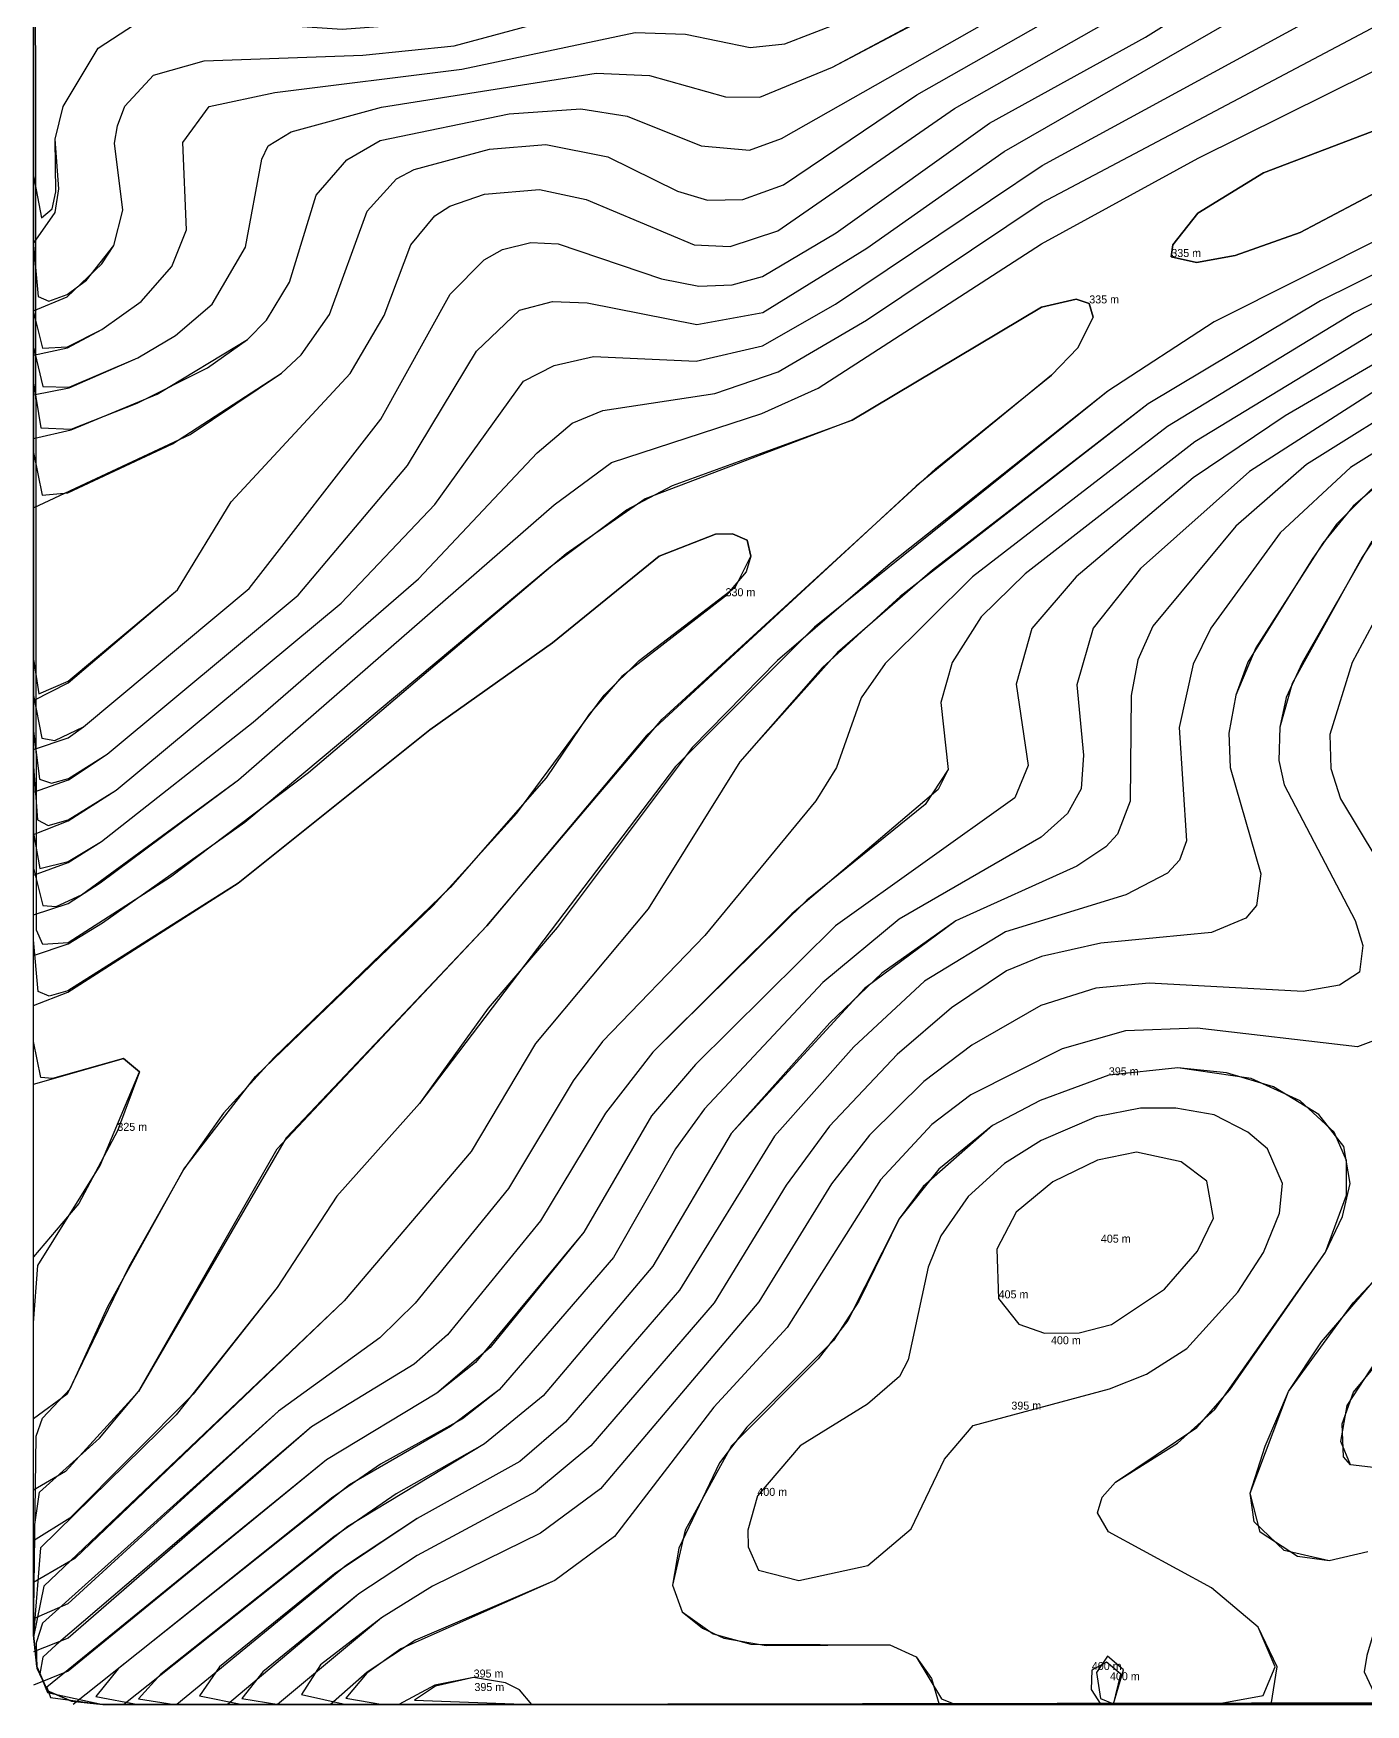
# Model space of a CAD drawing. Extents: x 104.513 to 104.5295, y 28.4567 to 28.4663.
# Drawn here: x 104.512982 to 104.516155, y 28.456712 to 28.460694 of the extents above; entities that cross this region are included whole.
import ezdxf

# ---------------------------------------------------------------- set-up
doc = ezdxf.new("R2010")
doc.units = 0
doc.header["$MEASUREMENT"] = 0
for name, color, linetype in [('Contour_Line_Intermediate', 7, 'Continuous'), ('Contour_Line_Major', 7, 'Continuous'), ('Contour_Line_Minor', 7, 'Continuous'), ('FeatureAttribs', 7, 'Continuous'), ('Iso-height_Area', 7, 'Continuous')]:
    doc.layers.add(name, color=color, linetype=linetype)

# ---------------------------------------------------------------- blocks, each defined once
blk = doc.blocks.new('FEATURE')

msp = doc.modelspace()

# ---------------------------------------------------------------- linework, layer by layer
at = {"layer": 'Contour_Line_Intermediate', "color": 36, "true_color": 0x804000}
for points in [[(104.5129824, 28.4597288, 375), (104.5130723, 28.4597498, 375), (104.5132774, 28.4598348, 375), (104.5134923, 28.4599652, 375), (104.5135371, 28.4600106, 375), (104.5135922, 28.4601019, 375), (104.5136556, 28.4603087, 375), (104.5137292, 28.4603929, 375), (104.5138083, 28.4604391, 375), (104.5141152, 28.4605027, 375), (104.5142865, 28.4605145, 375), (104.5143964, 28.4604969, 375), (104.514573, 28.4604262, 375), (104.5146877, 28.4604162, 375), (104.5147641, 28.4604439, 375), (104.5154648, 28.4608426, 375), (104.5157914, 28.4610816, 375), (104.5160395, 28.4612276, 375), (104.5161844, 28.4613375, 375)], [(104.5163277, 28.45979, 375), (104.5161194, 28.4596598, 375), (104.5159516, 28.4595039, 375), (104.5157864, 28.4592768, 375), (104.5157445, 28.4591916, 375), (104.5157116, 28.4590404, 375), (104.5157286, 28.4587705, 375), (104.5157117, 28.4587243, 375), (104.5156836, 28.4586933, 375), (104.5155845, 28.4586415, 375), (104.5152977, 28.4585536, 375), (104.5151045, 28.4584357, 375), (104.5149362, 28.4582794, 375), (104.5147473, 28.4580666, 375), (104.5145213, 28.4576996, 375), (104.5142493, 28.457385, 375), (104.514141, 28.4572918, 375), (104.5138962, 28.4571556, 375), (104.5137277, 28.4570443, 375), (104.5133242, 28.4567124, 375)], [(104.5129824, 28.4581904, 325), (104.5131968, 28.4582514, 325), (104.5132346, 28.4582202, 325), (104.5131823, 28.4580794, 325), (104.5130903, 28.457906, 325), (104.5129824, 28.4577788, 325)]]:
    msp.add_polyline3d(points, dxfattribs=at)
at = {"layer": 'Contour_Line_Major', "color": 36, "true_color": 0x804000}
for points in [[(104.5129824, 28.4587854, 350), (104.5130653, 28.4588178, 350), (104.5131794, 28.4588915, 350), (104.5137157, 28.4593365, 350), (104.5139386, 28.4595719, 350), (104.5141497, 28.4598659, 350), (104.5142224, 28.4599032, 350), (104.5143161, 28.4599241, 350), (104.5145608, 28.4599131, 350), (104.5147192, 28.4599495, 350), (104.5148926, 28.4600492, 350), (104.515385, 28.4603797, 350), (104.5162932, 28.4608745, 350)], [(104.5163285, 28.4601282, 350), (104.5161283, 28.4600284, 350), (104.5156839, 28.4597579, 350), (104.5152191, 28.4593995, 350), (104.5150107, 28.459193, 350), (104.5149537, 28.4591109, 350), (104.5148955, 28.4589453, 350), (104.5148456, 28.4588659, 350), (104.5145814, 28.4585452, 350), (104.514338, 28.4582924, 350), (104.5142676, 28.4581983, 350), (104.5141142, 28.457942, 350), (104.5138913, 28.4576687, 350), (104.5138073, 28.457586, 350), (104.5135657, 28.4574118, 350), (104.5130642, 28.4569527, 350), (104.5129824, 28.4569166, 350)], [(104.5159573, 28.457954, 400), (104.5159214, 28.4580362, 400), (104.5158749, 28.4580759, 400), (104.5157946, 28.4581179, 400), (104.5157034, 28.4581337, 400), (104.5156194, 28.4581331, 400), (104.5155137, 28.4581124, 400), (104.515383, 28.4580567, 400), (104.5152949, 28.4580014, 400), (104.5152089, 28.4579232, 400), (104.5151438, 28.457829, 400), (104.5151135, 28.4577544, 400), (104.5150656, 28.4575339, 400), (104.5150449, 28.4574937, 400), (104.5149693, 28.457428, 400), (104.5148084, 28.4573285, 400), (104.5147066, 28.4572096, 400), (104.514684, 28.4571282, 400), (104.514685, 28.457088, 400), (104.5147093, 28.4570324, 400), (104.5148055, 28.457008, 400), (104.5149696, 28.4570441, 400), (104.515073, 28.4571308, 400), (104.5151525, 28.4572971, 400), (104.5152205, 28.4573771, 400), (104.5155455, 28.4574647, 400), (104.5156333, 28.4574994, 400), (104.5157295, 28.4575611, 400), (104.5158509, 28.4576949, 400), (104.5159123, 28.4577898, 400), (104.5159505, 28.4578829, 400), (104.5159573, 28.457954, 400)], [(104.5155552, 28.4567124, 400), (104.5155725, 28.4567846, 400), (104.5155386, 28.4568134, 400), (104.5155033, 28.4567947, 400), (104.5155017, 28.4567483, 400), (104.5155245, 28.4567124, 400)]]:
    msp.add_polyline3d(points, dxfattribs=at)
at = {"layer": 'Contour_Line_Minor', "color": 36, "true_color": 0x804000}
for points in [[(104.5129824, 28.4588866, 355), (104.5130657, 28.4589158, 355), (104.5131582, 28.4589767, 355), (104.5136131, 28.4593554, 355), (104.5138731, 28.4596645, 355), (104.5140374, 28.459937, 355), (104.5141402, 28.4600351, 355), (104.5142188, 28.4600556, 355), (104.5143015, 28.4600519, 355), (104.5145624, 28.4600007, 355), (104.5147198, 28.4600296, 355), (104.5149673, 28.4601823, 355), (104.5152946, 28.460413, 355), (104.5162114, 28.460941, 355), (104.5164534, 28.461048, 355), (104.5169577, 28.461168, 355), (104.5174961, 28.461427, 355), (104.5177815, 28.4615852, 355), (104.518532, 28.4621082, 355), (104.5190234, 28.4624103, 355), (104.5197287, 28.4627532, 355), (104.5199463, 28.4628222, 355), (104.520178, 28.4628602, 355)], [(104.5129824, 28.4601934, 395), (104.5130341, 28.4602679, 395), (104.5130428, 28.4603237, 395), (104.5130339, 28.4604425, 395), (104.5130533, 28.46052, 395), (104.5131365, 28.4606587, 395), (104.5132228, 28.4607158, 395), (104.5133141, 28.4607311, 395), (104.5137181, 28.4607044, 395), (104.5139744, 28.4607234, 395), (104.5144661, 28.4608788, 395), (104.514553, 28.4608868, 395), (104.5147534, 28.4608776, 395), (104.5148903, 28.4609002, 395), (104.5150492, 28.4609595, 395), (104.5152207, 28.4610453, 395), (104.5153294, 28.4611168, 395), (104.5155735, 28.461358, 395), (104.5156777, 28.4614175, 395), (104.5158804, 28.4615013, 395), (104.5160087, 28.4615918, 395), (104.5161008, 28.4617273, 395), (104.5161951, 28.4620104, 395)], [(104.5129824, 28.4599274, 385), (104.5130635, 28.4599448, 385), (104.513145, 28.4599885, 385), (104.5132393, 28.4600553, 385), (104.5133118, 28.460139, 385), (104.5133466, 28.4602264, 385), (104.5133383, 28.4604345, 385), (104.513401, 28.4605199, 385), (104.5135577, 28.4605537, 385), (104.5140024, 28.4606091, 385), (104.5144157, 28.4606966, 385), (104.5145357, 28.4606928, 385), (104.5146897, 28.460661, 385), (104.5147724, 28.4606691, 385), (104.5149699, 28.4607455, 385), (104.5153442, 28.4609388, 385), (104.5154419, 28.4610067, 385), (104.5157071, 28.461232, 385), (104.515963, 28.4613623, 385), (104.5160776, 28.4614403, 385), (104.5161487, 28.4615185, 385), (104.5161971, 28.4615947, 385)], [(104.5129824, 28.4598334, 380), (104.5130678, 28.4598499, 380), (104.5132312, 28.4599209, 380), (104.5133211, 28.4599741, 380), (104.5134081, 28.4600488, 380), (104.5134878, 28.4601852, 380), (104.513526, 28.4603946, 380), (104.5135412, 28.4604261, 380), (104.513596, 28.4604597, 380), (104.5138114, 28.4605182, 380), (104.5143226, 28.4605996, 380), (104.5144494, 28.460594, 380), (104.5146311, 28.4605428, 380), (104.5147128, 28.4605425, 380), (104.5148859, 28.4606138, 380), (104.5154302, 28.4609053, 380), (104.5157661, 28.4611656, 380), (104.5160401, 28.4613173, 380), (104.5161296, 28.461387, 380), (104.5162297, 28.4615144, 380)], [(104.5129824, 28.4595636, 370), (104.5133557, 28.4597389, 370), (104.513573, 28.4598847, 370), (104.5136202, 28.4599285, 370), (104.5136874, 28.4600241, 370), (104.5137774, 28.4602709, 370), (104.5138474, 28.4603478, 370), (104.5138891, 28.4603703, 370), (104.5140684, 28.4604184, 370), (104.5142026, 28.4604297, 370), (104.5143506, 28.4604001, 370), (104.5145165, 28.4603185, 370), (104.5145876, 28.4602966, 370), (104.5146717, 28.4602987, 370), (104.5147692, 28.4603337, 370), (104.5150863, 28.4605477, 370), (104.5155473, 28.4608102, 370), (104.5161729, 28.4612291, 370)], [(104.5129824, 28.4591045, 365), (104.5130653, 28.4591471, 365), (104.5133257, 28.4593687, 365), (104.513453, 28.4595781, 365), (104.5137367, 28.4598838, 365), (104.5138176, 28.4600222, 365), (104.5138809, 28.4601905, 365), (104.5139383, 28.4602592, 365), (104.5139739, 28.4602826, 365), (104.5140568, 28.4603112, 365), (104.5141876, 28.4603227, 365), (104.5142987, 28.4602985, 365), (104.5145562, 28.4601903, 365), (104.5146417, 28.4601869, 365), (104.5147554, 28.4602241, 365), (104.5151761, 28.4605155, 365), (104.5156328, 28.4607752, 365), (104.516128, 28.4611003, 365), (104.5162966, 28.461221, 365)], [(104.5129824, 28.4589882, 360), (104.5130652, 28.4590158, 360), (104.5131014, 28.4590421, 360), (104.5134965, 28.4593717, 360), (104.5138098, 28.4597753, 360), (104.5139752, 28.460073, 360), (104.5140562, 28.4601544, 360), (104.5140993, 28.460179, 360), (104.5141669, 28.4601959, 360), (104.514232, 28.4601926, 360), (104.5144781, 28.4601096, 360), (104.5145672, 28.4600921, 360), (104.5146467, 28.4600953, 360), (104.5147189, 28.4601148, 360), (104.5148942, 28.4602188, 360), (104.5152597, 28.4604802, 360), (104.5156312, 28.4606855, 360), (104.5162936, 28.4611003, 360)], [(104.5129824, 28.4600335, 390), (104.5130627, 28.4600669, 390), (104.5131454, 28.4601454, 390), (104.5131735, 28.4601885, 390), (104.513195, 28.4602729, 390), (104.5131757, 28.4604326, 390), (104.5131828, 28.4604742, 390), (104.5132003, 28.4605208, 390), (104.5132682, 28.4605947, 390), (104.5133888, 28.4606289, 390), (104.5137673, 28.4606422, 390), (104.5139848, 28.4606644, 390), (104.5144657, 28.4607945, 390)], [(104.5129824, 28.4586883, 345), (104.5130651, 28.4587186, 345), (104.5131443, 28.458769, 345), (104.513506, 28.4590531, 345), (104.5138994, 28.4593944, 345), (104.5141818, 28.4596948, 345), (104.5142656, 28.4597657, 345), (104.5143389, 28.459796, 345), (104.5146057, 28.4598365, 345), (104.5147565, 28.4598882, 345), (104.5149665, 28.4600109, 345), (104.5153851, 28.4602912, 345), (104.5162935, 28.4607715, 345)], [(104.5129824, 28.4585944, 340), (104.5130649, 28.4586213, 340), (104.5131411, 28.4586704, 340), (104.5134708, 28.4589157, 340), (104.5142229, 28.459571, 340), (104.5143592, 28.4596722, 340), (104.5147171, 28.4597886, 340), (104.5148513, 28.4598493, 340), (104.5153836, 28.460193, 340), (104.5157564, 28.4603971, 340), (104.5163755, 28.460704, 340)], [(104.5168792, 28.4606857, 335), (104.5165914, 28.4605104, 335), (104.516294, 28.4603752, 335), (104.5159998, 28.4602195, 335), (104.5158443, 28.4601648, 335), (104.5157529, 28.4601486, 335), (104.5156926, 28.4601615, 335), (104.5156962, 28.4601908, 335), (104.5157558, 28.4602662, 335), (104.515912, 28.4603621, 335), (104.5167489, 28.4606803, 335), (104.5168155, 28.4606917, 335), (104.5168792, 28.4606857, 335)], [(104.5162091, 28.4602154, 340), (104.5157947, 28.4600074, 340), (104.5155415, 28.4598422, 340), (104.5150234, 28.4594312, 340), (104.5147546, 28.4591998, 340), (104.5145516, 28.458993, 340), (104.51423, 28.458564, 340), (104.5140653, 28.4583714, 340), (104.513902, 28.4581442, 340), (104.5137053, 28.4579241, 340), (104.5135631, 28.4577064, 340), (104.5133629, 28.4574516, 340), (104.5130692, 28.4571562, 340), (104.5129824, 28.4571027, 340)], [(104.5162948, 28.4601791, 345), (104.5160477, 28.4600574, 345), (104.5156373, 28.4598113, 345), (104.5151235, 28.4594157, 345), (104.5148979, 28.4592193, 345), (104.5146645, 28.4589588, 345), (104.5144467, 28.4586081, 345), (104.5141785, 28.4582874, 345), (104.514025, 28.4580303, 345), (104.5137228, 28.4576744, 345), (104.5130809, 28.4570603, 345), (104.5129824, 28.4570031, 345)], [(104.5129824, 28.4584968, 335), (104.5130653, 28.4585249, 335), (104.5131472, 28.4585752, 335), (104.513486, 28.4588152, 335), (104.5142129, 28.4594231, 335), (104.5143948, 28.4595587, 335), (104.5145046, 28.459617, 335), (104.5149326, 28.4597731, 335), (104.5153835, 28.4600418, 335), (104.5154657, 28.460061, 335), (104.5154972, 28.4600509, 335), (104.5155062, 28.4600181, 335), (104.5154703, 28.459945, 335), (104.5154076, 28.4598803, 335), (104.5150851, 28.4596158, 335), (104.5144427, 28.4590215, 335), (104.5140626, 28.4585682, 335), (104.5135843, 28.4580629, 335), (104.5132328, 28.4574583, 335), (104.5130591, 28.457268, 335), (104.5129824, 28.4572232, 335)], [(104.5162489, 28.4600249, 355), (104.5157485, 28.4597213, 355), (104.5153447, 28.4594067, 355), (104.5152397, 28.4593042, 355), (104.515171, 28.4591957, 355), (104.5151435, 28.4590998, 355), (104.5151613, 28.4589401, 355), (104.5151374, 28.4588928, 355), (104.5147885, 28.4585961, 355), (104.5144577, 28.4582665, 355), (104.5143451, 28.4581212, 355), (104.5141902, 28.4578648, 355), (104.5139688, 28.4575934, 355), (104.5138893, 28.4575232, 355), (104.5136449, 28.457374, 355), (104.5130647, 28.4568703, 355), (104.5129824, 28.4568381, 355)], [(104.5163762, 28.4600229, 360), (104.5159635, 28.4597831, 360), (104.5157449, 28.4596356, 360), (104.5154661, 28.4593995, 360), (104.5153604, 28.4592762, 360), (104.5153229, 28.459144, 360), (104.5153515, 28.45895, 360), (104.51532, 28.4588728, 360), (104.5148925, 28.4585675, 360), (104.514559, 28.4582372, 360), (104.5144547, 28.4581152, 360), (104.5142934, 28.457838, 360), (104.5140701, 28.4575631, 360), (104.513943, 28.4574545, 360), (104.5136806, 28.4572957, 360), (104.5130649, 28.4567918, 360), (104.5129824, 28.4567584, 360)], [(104.5162116, 28.4598639, 365), (104.5158792, 28.4596507, 365), (104.5156193, 28.4594189, 365), (104.5155068, 28.4592771, 365), (104.5154672, 28.4591424, 365), (104.5154833, 28.4589744, 365), (104.5154776, 28.4588939, 365), (104.5154457, 28.4588354, 365), (104.5153827, 28.4587789, 365), (104.5150443, 28.4585835, 365), (104.5148629, 28.4584329, 365), (104.5145808, 28.4581315, 365), (104.5145116, 28.4580366, 365), (104.514364, 28.457778, 365), (104.5140913, 28.457462, 365), (104.5139756, 28.4573747, 365), (104.5137352, 28.4572356, 365), (104.5130767, 28.4567124, 365)], [(104.5162917, 28.45984, 370), (104.5160144, 28.4596673, 370), (104.515846, 28.4595203, 370), (104.5156489, 28.4592817, 370), (104.5156132, 28.4592015, 370), (104.5155966, 28.4591166, 370), (104.5155945, 28.4588647, 370), (104.5155646, 28.4587859, 370), (104.5155367, 28.458756, 370), (104.5154674, 28.45871, 370), (104.5151791, 28.4585798, 370), (104.5150032, 28.4584551, 370), (104.5148795, 28.458337, 370), (104.5146441, 28.4580727, 370), (104.5144578, 28.4577566, 370), (104.5141965, 28.4574477, 370), (104.5140571, 28.4573333, 370), (104.513731, 28.4571367, 370), (104.5131975, 28.4567124, 370)], [(104.5162158, 28.4596447, 380), (104.516126, 28.4595677, 380), (104.5160533, 28.4594797, 380), (104.5158938, 28.4592299, 380), (104.5158461, 28.4591178, 380), (104.5158295, 28.4590271, 380), (104.5158327, 28.4589454, 380), (104.5159055, 28.4586915, 380), (104.5158955, 28.4586164, 380), (104.51587, 28.4585858, 380), (104.5157884, 28.4585522, 380), (104.5155248, 28.4585268, 380), (104.5153833, 28.4584945, 380), (104.5152998, 28.4584607, 380), (104.5151694, 28.4583721, 380), (104.5150393, 28.4582616, 380), (104.5148788, 28.4580906, 380), (104.5147754, 28.4579498, 380), (104.5146036, 28.4576694, 380), (104.5143099, 28.4573285, 380), (104.5141781, 28.4572194, 380), (104.5138961, 28.4570674, 380), (104.5137571, 28.4569761, 380), (104.5134448, 28.4567124, 380)], [(104.5129824, 28.4583777, 330), (104.5130644, 28.4584101, 330), (104.5134702, 28.4586697, 330), (104.5139263, 28.459035, 330), (104.5142187, 28.4592418, 330), (104.5144729, 28.4594485, 330), (104.5146068, 28.4595007, 330), (104.5146472, 28.4595015, 330), (104.5146825, 28.4594871, 330), (104.5146909, 28.4594487, 330), (104.5146796, 28.4594113, 330), (104.5146309, 28.4593532, 330), (104.5143838, 28.4591623, 330), (104.5143061, 28.4590722, 330), (104.5142034, 28.4589203, 330), (104.5139749, 28.4586592, 330), (104.5135548, 28.4582537, 330), (104.5134348, 28.4581216, 330), (104.5133404, 28.4579877, 330), (104.5132098, 28.4577553, 330), (104.5130625, 28.4574516, 330), (104.5129824, 28.4573934, 330)], [(104.5161699, 28.4594842, 385), (104.5160041, 28.4591942, 385), (104.5159662, 28.4591118, 385), (104.515951, 28.4590415, 385), (104.5159487, 28.4589619, 385), (104.5159616, 28.4589038, 385), (104.5161302, 28.4585809, 385), (104.5161484, 28.4585211, 385), (104.5161411, 28.4584573, 385), (104.5160929, 28.4584264, 385), (104.5160065, 28.4584112, 385), (104.5156395, 28.458431, 385), (104.5155125, 28.4584196, 385), (104.5153822, 28.4583783, 385), (104.5152172, 28.4582839, 385), (104.5151034, 28.4581973, 385), (104.5149738, 28.458069, 385), (104.5148834, 28.4579532, 385), (104.5147103, 28.4576719, 385), (104.5143329, 28.4572267, 385), (104.5141899, 28.4571207, 385), (104.5139326, 28.4569944, 385), (104.5138111, 28.4569191, 385), (104.5135638, 28.4567124, 385)], [(104.5162544, 28.45944, 390), (104.5161233, 28.4591957, 390), (104.5160703, 28.4590237, 390), (104.5160728, 28.4589426, 390), (104.5160955, 28.4588706, 390), (104.5163087, 28.4585173, 390)], [(104.516219, 28.4583107, 390), (104.5161359, 28.4582794, 390), (104.5157538, 28.4583243, 390), (104.5155831, 28.4583177, 390), (104.5154326, 28.4582747, 390), (104.5152148, 28.4581653, 390), (104.5151221, 28.4580949, 390), (104.5149996, 28.4579629, 390), (104.5147777, 28.4576108, 390), (104.5146033, 28.4574209, 390), (104.5143667, 28.4571131, 390), (104.5142241, 28.4570082, 390), (104.513892, 28.4568659, 390), (104.513777, 28.4567898, 390), (104.5136902, 28.4567124, 390)], [(104.5159304, 28.4567124, 395), (104.5159448, 28.4568021, 395), (104.5158993, 28.4568966, 395), (104.5157886, 28.4569909, 395), (104.5155429, 28.4571241, 395), (104.5155171, 28.4571694, 395), (104.5155276, 28.4572066, 395), (104.5155595, 28.4572421, 395), (104.5157532, 28.4573723, 395), (104.5158321, 28.457462, 395), (104.5160596, 28.4577904, 395), (104.5161098, 28.4579264, 395), (104.5161101, 28.4580085, 395), (104.5160807, 28.4580762, 395), (104.5159994, 28.4581508, 395), (104.515883, 28.4582043, 395), (104.5157085, 28.4582299, 395), (104.5155438, 28.4582117, 395), (104.5153802, 28.4581517, 395), (104.5152668, 28.4580919, 395), (104.515139, 28.4579877, 395), (104.5150444, 28.4578701, 395), (104.5149223, 28.4576276, 395), (104.5148513, 28.4575364, 395), (104.5146449, 28.4573288, 395), (104.5145349, 28.4571277, 395), (104.5145048, 28.4569966, 395), (104.5145277, 28.4569334, 395), (104.5145756, 28.4568948, 395), (104.5146265, 28.4568706, 395), (104.5147273, 28.4568533, 395), (104.5150218, 28.4568548, 395), (104.5150846, 28.4568261, 395), (104.5151215, 28.4567745, 395), (104.51514, 28.4567124, 395)], [(104.5157933, 28.4578712, 405), (104.5157775, 28.4579591, 405), (104.5157164, 28.4580052, 405), (104.5156099, 28.4580289, 405), (104.5155169, 28.4580093, 405), (104.5154103, 28.4579581, 405), (104.5153231, 28.4578858, 405), (104.5152768, 28.4577975, 405), (104.5152813, 28.4576803, 405), (104.5153298, 28.4576187, 405), (104.5153902, 28.457597, 405), (104.5154733, 28.4575985, 405), (104.5155498, 28.4576177, 405), (104.5156765, 28.4577019, 405), (104.5157548, 28.4577929, 405), (104.5157933, 28.4578712, 405)], [(104.5161607, 28.4570765, 390), (104.5160686, 28.4570547, 390), (104.5159933, 28.4570653, 390), (104.5159043, 28.4571232, 390), (104.5158806, 28.4572164, 390), (104.515972, 28.457458, 390), (104.5161254, 28.4576695, 390), (104.5163222, 28.4578784, 390)], [(104.5161803, 28.4572768, 385), (104.516119, 28.4572835, 385), (104.5160963, 28.4573389, 385), (104.5161117, 28.4574252, 385), (104.5161804, 28.4575305, 385)], [(104.516996, 28.4567124, 395), (104.5170294, 28.4568081, 395), (104.5170314, 28.4568907, 395), (104.5169755, 28.4570288, 395), (104.5169407, 28.4570635, 395), (104.516818, 28.4571215, 395), (104.5166507, 28.4571426, 395), (104.516536, 28.4571337, 395), (104.5164627, 28.4571127, 395), (104.5163314, 28.4570417, 395), (104.5162394, 28.4569669, 395), (104.5161726, 28.4568775, 395), (104.5161584, 28.4568296, 395), (104.5161516, 28.45679, 395), (104.5161883, 28.4567124, 395)], [(104.5141696, 28.4567124, 395), (104.5141402, 28.4567477, 395), (104.5141068, 28.4567645, 395), (104.5140309, 28.4567768, 395), (104.5139384, 28.4567588, 395), (104.5138525, 28.4567124, 395)]]:
    msp.add_polyline3d(points, dxfattribs=at)
at = {"layer": 'Iso-height_Area', "color": 5, "true_color": 0x0000fe}
msp.add_polyline3d([(104.5292895, 28.4663145, 320), (104.5293723, 28.4663145, 320), (104.5294385, 28.466298, 320), (104.5294551, 28.466149, 320), (104.5294551, 28.4568779, 320), (104.5294468, 28.4568034, 320), (104.529422, 28.4567455, 320), (104.529364, 28.4567206, 320), (104.5292895, 28.4567124, 320), (104.5153001, 28.4567124, 320), (104.5131479, 28.4567124, 320), (104.5130734, 28.4567206, 320), (104.5130155, 28.4567455, 320), (104.5129906, 28.4568034, 320), (104.5129824, 28.4568779, 320), (104.5129824, 28.466149, 320), (104.5129906, 28.4662235, 320), (104.5130155, 28.4662814, 320), (104.5130734, 28.4663063, 320), (104.5131479, 28.4663145, 320), (104.5292895, 28.4663145, 320)], close=True, dxfattribs=at)
at = {"layer": 'Iso-height_Area', "color": 160, "true_color": 0x002afe}
msp.add_polyline3d([(104.5292895, 28.4567124, 325), (104.5153001, 28.4567124, 325), (104.5131479, 28.4567124, 325), (104.5130734, 28.4567206, 325), (104.5130155, 28.4567455, 325), (104.5129906, 28.4568034, 325), (104.5129824, 28.4568779, 325), (104.5129824, 28.4576219, 325), (104.5129925, 28.4577589, 325), (104.5131411, 28.4579969, 325), (104.5132346, 28.4582202, 325), (104.5131968, 28.4582514, 325), (104.5130277, 28.458204, 325), (104.5129997, 28.4582067, 325), (104.5129824, 28.4582922, 325), (104.5129824, 28.466149, 325), (104.5129906, 28.4662235, 325), (104.5130155, 28.4662814, 325), (104.5130734, 28.4663063, 325), (104.5131479, 28.4663145, 325), (104.5287101, 28.4663145, 325)], dxfattribs=at)
at = {"layer": 'Iso-height_Area', "color": 150, "true_color": 0x009afe}
msp.add_polyline3d([(104.5292895, 28.4567124, 330), (104.5153001, 28.4567124, 330), (104.5131479, 28.4567124, 330), (104.5130734, 28.4567206, 330), (104.5130155, 28.4567455, 330), (104.5129906, 28.4568034, 330), (104.5129824, 28.4568779, 330), (104.512989, 28.4573519, 330), (104.513004, 28.457395, 330), (104.5130699, 28.4574643, 330), (104.5131592, 28.4576611, 330), (104.5133404, 28.4579877, 330), (104.5135113, 28.4582089, 330), (104.5139344, 28.4586162, 330), (104.5141334, 28.4588367, 330), (104.514342, 28.4591178, 330), (104.5144249, 28.4591997, 330), (104.5146549, 28.4593758, 330), (104.5146909, 28.4594487, 330), (104.5146825, 28.4594871, 330), (104.5146472, 28.4595015, 330), (104.5146068, 28.4595007, 330), (104.5144729, 28.4594485, 330), (104.5142187, 28.4592418, 330), (104.5139263, 28.459035, 330), (104.5134702, 28.4586697, 330), (104.5130644, 28.458413, 330), (104.5130197, 28.4584001, 330), (104.5129938, 28.4584118, 330), (104.5129824, 28.4585344, 330), (104.5129824, 28.466149, 330)], dxfattribs=at)
at = {"layer": 'Iso-height_Area', "color": 4, "true_color": 0x00fef8}
msp.add_polyline3d([(104.5292895, 28.4567124, 335), (104.5153001, 28.4567124, 335), (104.5131479, 28.4567124, 335), (104.5130734, 28.4567206, 335), (104.5130155, 28.4567455, 335), (104.5129906, 28.4568034, 335), (104.5129824, 28.4568779, 335), (104.5129824, 28.4571194, 335), (104.5129967, 28.4572185, 335), (104.5131401, 28.4573471, 335), (104.5132328, 28.4574583, 335), (104.5135631, 28.4580366, 335), (104.5140626, 28.4585682, 335), (104.5144795, 28.4590601, 335), (104.5151313, 28.4596568, 335), (104.5154076, 28.4598803, 335), (104.5154703, 28.459945, 335), (104.5155062, 28.4600181, 335), (104.5154972, 28.4600509, 335), (104.5154657, 28.460061, 335), (104.5153835, 28.4600418, 335), (104.5149326, 28.4597731, 335), (104.5144394, 28.4595853, 335), (104.5142512, 28.4594542, 335), (104.5136378, 28.4589324, 335), (104.5133091, 28.4586841, 335), (104.5130653, 28.4585273, 335), (104.5130044, 28.4585234, 335), (104.5129893, 28.4585579, 335), (104.5129824, 28.466149, 335)], dxfattribs=at)
at = {"layer": 'Iso-height_Area', "color": 120, "true_color": 0x00fec0}
for points in [[(104.5129824, 28.466149, 340), (104.5129824, 28.4587051, 340), (104.5130045, 28.4586162, 340), (104.5130362, 28.458614, 340), (104.5130972, 28.4586419, 340), (104.5134708, 28.4589157, 340), (104.5142229, 28.459571, 340), (104.5143592, 28.4596722, 340), (104.5147171, 28.4597886, 340), (104.5148513, 28.4598493, 340), (104.5153836, 28.460193, 340), (104.5157564, 28.4603971, 340), (104.5163755, 28.460704, 340)], [(104.5162091, 28.4602154, 340), (104.5157947, 28.4600074, 340), (104.5155415, 28.4598422, 340), (104.514843, 28.4592794, 340), (104.5145118, 28.4589476, 340), (104.513902, 28.4581442, 340), (104.5137053, 28.4579241, 340), (104.5135631, 28.4577064, 340), (104.5133221, 28.4574027, 340), (104.5129994, 28.457086, 340), (104.5129824, 28.4568779, 340), (104.5129906, 28.4568034, 340), (104.5130155, 28.4567455, 340), (104.5130734, 28.4567206, 340), (104.5131479, 28.4567124, 340), (104.5289573, 28.4567124, 340)]]:
    msp.add_polyline3d(points, dxfattribs=at)
at = {"layer": 'Iso-height_Area', "color": 110, "true_color": 0x00fe88}
for points in [[(104.5129824, 28.466149, 345), (104.5129824, 28.458789, 345), (104.5129973, 28.4587046, 345), (104.5130651, 28.4587215, 345), (104.5131443, 28.458769, 345), (104.513506, 28.4590531, 345), (104.5138994, 28.4593944, 345), (104.5141818, 28.4596948, 345), (104.5142656, 28.4597657, 345), (104.5143389, 28.459796, 345), (104.5146057, 28.4598365, 345), (104.5147565, 28.4598882, 345), (104.5149665, 28.4600109, 345), (104.5153851, 28.4602912, 345), (104.5162935, 28.4607715, 345)], [(104.5162948, 28.4601791, 345), (104.5160477, 28.4600574, 345), (104.5156373, 28.4598113, 345), (104.515047, 28.4593529, 345), (104.5148618, 28.4591833, 345), (104.5146645, 28.4589588, 345), (104.5144467, 28.4586081, 345), (104.5141785, 28.4582874, 345), (104.514025, 28.4580303, 345), (104.5137228, 28.4576744, 345), (104.513007, 28.4569943, 345), (104.5129824, 28.4568739, 345), (104.5129906, 28.4568034, 345), (104.5130155, 28.4567455, 345), (104.5130734, 28.4567206, 345), (104.5131479, 28.4567124, 345), (104.5215912, 28.4567124, 345)]]:
    msp.add_polyline3d(points, dxfattribs=at)
at = {"layer": 'Iso-height_Area', "color": 100, "true_color": 0x00fe50}
for points in [[(104.5129824, 28.466149, 350), (104.5129824, 28.4589477, 350), (104.5129917, 28.4588204, 350), (104.5130171, 28.4588073, 350), (104.5130653, 28.4588206, 350), (104.5131794, 28.4588915, 350), (104.5137157, 28.4593365, 350), (104.5139386, 28.4595719, 350), (104.5141497, 28.4598659, 350), (104.5142224, 28.4599032, 350), (104.5143161, 28.4599241, 350), (104.5145608, 28.4599131, 350), (104.5147192, 28.4599495, 350), (104.5148926, 28.4600492, 350), (104.515385, 28.4603797, 350), (104.5162932, 28.4608745, 350)], [(104.5163285, 28.4601282, 350), (104.5161283, 28.4600284, 350), (104.5156839, 28.4597579, 350), (104.5152191, 28.4593995, 350), (104.5150107, 28.459193, 350), (104.5149537, 28.4591109, 350), (104.5148955, 28.4589453, 350), (104.5148456, 28.4588659, 350), (104.5145814, 28.4585452, 350), (104.514338, 28.4582924, 350), (104.5142676, 28.4581983, 350), (104.5141142, 28.457942, 350), (104.5138913, 28.4576687, 350), (104.5138073, 28.457586, 350), (104.5135657, 28.4574118, 350), (104.5130043, 28.4569062, 350), (104.5129892, 28.4568594, 350), (104.5129906, 28.456799, 350), (104.5130155, 28.4567455, 350), (104.5130734, 28.4567206, 350), (104.5131479, 28.4567124, 350), (104.5197535, 28.4567193, 350)]]:
    msp.add_polyline3d(points, dxfattribs=at)
at = {"layer": 'Iso-height_Area', "color": 3, "true_color": 0x00fe18}
for points in [[(104.5129824, 28.466149, 355), (104.5129824, 28.4590323, 355), (104.5129969, 28.4589175, 355), (104.5130252, 28.4589076, 355), (104.5130657, 28.4589188, 355), (104.5131582, 28.4589767, 355), (104.5136131, 28.4593554, 355), (104.5138731, 28.4596645, 355), (104.5140374, 28.459937, 355), (104.5141402, 28.4600351, 355), (104.5142188, 28.4600556, 355), (104.5143015, 28.4600519, 355), (104.5145624, 28.4600007, 355), (104.5147198, 28.4600296, 355), (104.5149673, 28.4601823, 355), (104.5152946, 28.460413, 355), (104.5162114, 28.460941, 355)], [(104.5162489, 28.4600249, 355), (104.5157485, 28.4597213, 355), (104.5153447, 28.4594067, 355), (104.5152397, 28.4593042, 355), (104.515171, 28.4591957, 355), (104.5151435, 28.4590998, 355), (104.5151613, 28.4589401, 355), (104.5151067, 28.4588572, 355), (104.5148243, 28.458629, 355), (104.5144577, 28.4582665, 355), (104.5143451, 28.4581212, 355), (104.5141902, 28.4578648, 355), (104.5139688, 28.4575934, 355), (104.5138893, 28.4575232, 355), (104.5136449, 28.457374, 355), (104.5130362, 28.4568548, 355), (104.5130046, 28.4568254, 355), (104.5129976, 28.4567859, 355), (104.5130155, 28.4567415, 355), (104.5131479, 28.4567124, 355), (104.519577, 28.4567146, 355)]]:
    msp.add_polyline3d(points, dxfattribs=at)
at = {"layer": 'Iso-height_Area', "color": 3, "true_color": 0x0efe00}
for points in [[(104.5129824, 28.466149, 360), (104.5129824, 28.459117, 360), (104.5130025, 28.4590154, 360), (104.5130333, 28.4590092, 360), (104.5131014, 28.4590421, 360), (104.5134965, 28.4593717, 360), (104.5138098, 28.4597753, 360), (104.5139752, 28.460073, 360), (104.5140562, 28.4601544, 360), (104.5140993, 28.460179, 360), (104.5141669, 28.4601959, 360), (104.514232, 28.4601926, 360), (104.5144781, 28.4601096, 360), (104.5145672, 28.4600921, 360), (104.5146467, 28.4600953, 360), (104.5147189, 28.4601148, 360), (104.5148942, 28.4602188, 360), (104.5152597, 28.4604802, 360), (104.5156312, 28.4606855, 360), (104.5162936, 28.4611003, 360)], [(104.5163762, 28.4600229, 360), (104.5159635, 28.4597831, 360), (104.5157449, 28.4596356, 360), (104.5154661, 28.4593995, 360), (104.5153604, 28.4592762, 360), (104.5153229, 28.459144, 360), (104.5153515, 28.45895, 360), (104.51532, 28.4588728, 360), (104.5148925, 28.4585675, 360), (104.514559, 28.4582372, 360), (104.5144547, 28.4581152, 360), (104.5142934, 28.457838, 360), (104.5140356, 28.4575278, 360), (104.513943, 28.4574545, 360), (104.5136806, 28.4572957, 360), (104.5130143, 28.4567541, 360), (104.5130232, 28.4567293, 360), (104.5131479, 28.4567124, 360), (104.5176988, 28.4567124, 360)]]:
    msp.add_polyline3d(points, dxfattribs=at)
at = {"layer": 'Iso-height_Area', "color": 80, "true_color": 0x2afe00}
for points in [[(104.5129824, 28.466149, 365), (104.5129824, 28.4592031, 365), (104.5129952, 28.4591208, 365), (104.5130653, 28.4591508, 365), (104.5133257, 28.4593687, 365), (104.513453, 28.4595781, 365), (104.5137367, 28.4598838, 365), (104.5138176, 28.4600222, 365), (104.5138809, 28.4601905, 365), (104.5139383, 28.4602592, 365), (104.5139739, 28.4602826, 365), (104.5140568, 28.4603112, 365), (104.5141876, 28.4603227, 365), (104.5142987, 28.4602985, 365), (104.5145562, 28.4601903, 365), (104.5146417, 28.4601869, 365), (104.5147554, 28.4602241, 365), (104.5151761, 28.4605155, 365), (104.5156328, 28.4607752, 365), (104.516128, 28.4611003, 365), (104.5162966, 28.461221, 365)], [(104.5162116, 28.4598639, 365), (104.5158792, 28.4596507, 365), (104.5156193, 28.4594189, 365), (104.5155068, 28.4592771, 365), (104.5154672, 28.4591424, 365), (104.5154833, 28.4589744, 365), (104.5154776, 28.4588939, 365), (104.5154457, 28.4588354, 365), (104.5153827, 28.4587789, 365), (104.5150443, 28.4585835, 365), (104.5148629, 28.4584329, 365), (104.5145808, 28.4581315, 365), (104.5145116, 28.4580366, 365), (104.514364, 28.457778, 365), (104.5140913, 28.457462, 365), (104.5140045, 28.4573932, 365), (104.5138089, 28.4572852, 365), (104.5136927, 28.4572038, 365), (104.5131842, 28.4567975, 365), (104.5131309, 28.456732, 365), (104.5132319, 28.4567124, 365), (104.5175982, 28.4567168, 365)]]:
    msp.add_polyline3d(points, dxfattribs=at)
at = {"layer": 'Iso-height_Area', "color": 80, "true_color": 0x46fe00}
for points in [[(104.5129824, 28.466149, 370), (104.5129824, 28.459696, 370), (104.5130033, 28.4595943, 370), (104.5130643, 28.4595992, 370), (104.5133134, 28.4597162, 370), (104.513573, 28.4598847, 370), (104.5136202, 28.4599285, 370), (104.5136874, 28.4600241, 370), (104.5137774, 28.4602709, 370), (104.5138474, 28.4603478, 370), (104.5138891, 28.4603703, 370), (104.5140684, 28.4604184, 370), (104.5142026, 28.4604297, 370), (104.5143506, 28.4604001, 370), (104.5145165, 28.4603185, 370), (104.5145876, 28.4602966, 370), (104.5146717, 28.4602987, 370), (104.5147692, 28.4603337, 370), (104.5150863, 28.4605477, 370), (104.5155473, 28.4608102, 370), (104.5161729, 28.4612291, 370)], [(104.5162917, 28.45984, 370), (104.5160144, 28.4596673, 370), (104.515846, 28.4595203, 370), (104.5156489, 28.4592817, 370), (104.5156132, 28.4592015, 370), (104.5155966, 28.4591166, 370), (104.5155945, 28.4588647, 370), (104.5155646, 28.4587859, 370), (104.5155367, 28.458756, 370), (104.5154674, 28.45871, 370), (104.5151791, 28.4585798, 370), (104.514962, 28.4584188, 370), (104.5146441, 28.4580727, 370), (104.5144578, 28.4577566, 370), (104.5141965, 28.4574477, 370), (104.5140571, 28.4573333, 370), (104.5138461, 28.4572144, 370), (104.5136975, 28.4571117, 370), (104.5132858, 28.4567845, 370), (104.5132324, 28.4567259, 370), (104.5133184, 28.4567124, 370), (104.5175077, 28.4567141, 370)]]:
    msp.add_polyline3d(points, dxfattribs=at)
at = {"layer": 'Iso-height_Area', "color": 70, "true_color": 0x62fe00}
for points in [[(104.5129824, 28.466149, 375), (104.5129824, 28.4598615, 375), (104.5129998, 28.4597545, 375), (104.5130723, 28.4597515, 375), (104.5132296, 28.4598129, 375), (104.5133967, 28.4598978, 375), (104.5134923, 28.4599652, 375), (104.5135371, 28.4600106, 375), (104.5135922, 28.4601019, 375), (104.5136556, 28.4603087, 375), (104.5137292, 28.4603929, 375), (104.5138083, 28.4604391, 375), (104.5141152, 28.4605027, 375), (104.5142865, 28.4605145, 375), (104.5143964, 28.4604969, 375), (104.514573, 28.4604262, 375), (104.5146877, 28.4604162, 375), (104.5147641, 28.4604439, 375), (104.5154648, 28.4608426, 375), (104.5157914, 28.4610816, 375), (104.5160395, 28.4612276, 375), (104.5161844, 28.4613375, 375)], [(104.5163277, 28.45979, 375), (104.5161194, 28.4596598, 375), (104.5159516, 28.4595039, 375), (104.5157864, 28.4592768, 375), (104.5157445, 28.4591916, 375), (104.5157116, 28.4590404, 375), (104.5157286, 28.4587705, 375), (104.5157117, 28.4587243, 375), (104.5156836, 28.4586933, 375), (104.5155845, 28.4586415, 375), (104.5152977, 28.4585536, 375), (104.5151045, 28.4584357, 375), (104.5149362, 28.4582794, 375), (104.5147473, 28.4580666, 375), (104.5145213, 28.4576996, 375), (104.5142493, 28.457385, 375), (104.514141, 28.4572918, 375), (104.5138962, 28.4571556, 375), (104.5136995, 28.4570235, 375), (104.5134253, 28.456802, 375), (104.5133777, 28.4567335, 375), (104.5134801, 28.4567124, 375), (104.5174205, 28.4567128, 375)]]:
    msp.add_polyline3d(points, dxfattribs=at)
at = {"layer": 'Iso-height_Area', "color": 70, "true_color": 0x7efe00}
for points in [[(104.5129824, 28.466149, 380), (104.5129824, 28.4599465, 380), (104.5130049, 28.4598531, 380), (104.5130678, 28.4598517, 380), (104.5132312, 28.4599209, 380), (104.5133211, 28.4599741, 380), (104.5134081, 28.4600488, 380), (104.5134878, 28.4601852, 380), (104.513526, 28.4603946, 380), (104.5135412, 28.4604261, 380), (104.513596, 28.4604597, 380), (104.5138114, 28.4605182, 380), (104.5143226, 28.4605996, 380), (104.5144494, 28.460594, 380), (104.5146311, 28.4605428, 380), (104.5147128, 28.4605425, 380), (104.5148859, 28.4606138, 380), (104.515387, 28.4608793, 380), (104.5157661, 28.4611656, 380), (104.5160401, 28.4613173, 380), (104.5161296, 28.461387, 380), (104.5162297, 28.4615144, 380)], [(104.5161701, 28.4596089, 380), (104.5160863, 28.4595246, 380), (104.5160277, 28.4594412, 380), (104.5158746, 28.4591959, 380), (104.5158461, 28.4591178, 380), (104.5158295, 28.4590271, 380), (104.5158327, 28.4589454, 380), (104.5159055, 28.4586915, 380), (104.5158955, 28.4586164, 380), (104.51587, 28.4585858, 380), (104.5157884, 28.4585522, 380), (104.5155248, 28.4585268, 380), (104.5153833, 28.4584945, 380), (104.5152998, 28.4584607, 380), (104.5151694, 28.4583721, 380), (104.5150393, 28.4582616, 380), (104.5148788, 28.4580906, 380), (104.5147754, 28.4579498, 380), (104.5146036, 28.4576694, 380), (104.5143099, 28.4573285, 380), (104.5141781, 28.4572194, 380), (104.5138961, 28.4570674, 380), (104.5137571, 28.4569761, 380), (104.5135285, 28.45679, 380), (104.5134789, 28.456727, 380), (104.5135667, 28.4567124, 380), (104.5172739, 28.456719, 380)]]:
    msp.add_polyline3d(points, dxfattribs=at)
at = {"layer": 'Iso-height_Area', "color": 70, "true_color": 0x9bfe00}
for points in [[(104.5129824, 28.466149, 385), (104.5129824, 28.4600304, 385), (104.5130039, 28.4599441, 385), (104.5130635, 28.4599474, 385), (104.513145, 28.4599885, 385), (104.5132393, 28.4600553, 385), (104.5133118, 28.460139, 385), (104.5133466, 28.4602264, 385), (104.5133383, 28.4604345, 385), (104.513401, 28.4605199, 385), (104.5135577, 28.4605537, 385), (104.5140024, 28.4606091, 385), (104.5144157, 28.4606966, 385), (104.5145357, 28.4606928, 385), (104.5146897, 28.460661, 385), (104.5147724, 28.4606691, 385), (104.5149699, 28.4607455, 385), (104.5153442, 28.4609388, 385), (104.5154419, 28.4610067, 385), (104.5157071, 28.461232, 385), (104.515963, 28.4613623, 385), (104.5160776, 28.4614403, 385), (104.5161487, 28.4615185, 385), (104.5161971, 28.4615947, 385)], [(104.5161971, 28.4595217, 385), (104.5161469, 28.459446, 385), (104.5159803, 28.4591455, 385), (104.515951, 28.4590415, 385), (104.5159487, 28.4589619, 385), (104.5159616, 28.4589038, 385), (104.5161302, 28.4585809, 385), (104.5161484, 28.4585211, 385), (104.5161411, 28.4584573, 385), (104.5160929, 28.4584264, 385), (104.5160065, 28.4584112, 385), (104.5156395, 28.458431, 385), (104.5155125, 28.4584196, 385), (104.5153822, 28.4583783, 385), (104.5152172, 28.4582839, 385), (104.5151034, 28.4581973, 385), (104.5149738, 28.458069, 385), (104.5148834, 28.4579532, 385), (104.5147103, 28.4576719, 385), (104.5143329, 28.4572267, 385), (104.5141899, 28.4571207, 385), (104.5139326, 28.4569944, 385), (104.5138111, 28.4569191, 385), (104.5136661, 28.4568068, 385), (104.5136211, 28.4567362, 385), (104.5137276, 28.4567124, 385), (104.5171172, 28.4567124, 385)], [(104.5161803, 28.4572768, 385), (104.516119, 28.4572835, 385), (104.5161027, 28.457303, 385), (104.5160998, 28.457381, 385), (104.5161264, 28.4574567, 385), (104.5162953, 28.4576608, 385)]]:
    msp.add_polyline3d(points, dxfattribs=at)
at = {"layer": 'Iso-height_Area', "color": 60, "true_color": 0xb7fe00}
for points in [[(104.5129824, 28.466149, 390), (104.5129824, 28.46019, 390), (104.5129939, 28.4600677, 390), (104.5130191, 28.4600563, 390), (104.5130627, 28.4600718, 390), (104.5131086, 28.4601063, 390), (104.5131735, 28.4601885, 390), (104.513195, 28.4602729, 390), (104.5131757, 28.4604326, 390), (104.5131828, 28.4604742, 390), (104.5132003, 28.4605208, 390), (104.5132682, 28.4605947, 390), (104.5133888, 28.4606289, 390), (104.5137673, 28.4606422, 390), (104.5139848, 28.4606644, 390), (104.5144657, 28.4607945, 390)], [(104.5162544, 28.45944, 390), (104.5161233, 28.4591957, 390), (104.5160703, 28.4590237, 390), (104.5160728, 28.4589426, 390), (104.5160955, 28.4588706, 390), (104.5163087, 28.4585173, 390)], [(104.516219, 28.4583107, 390), (104.5161359, 28.4582794, 390), (104.5157538, 28.4583243, 390), (104.5155831, 28.4583177, 390), (104.5154326, 28.4582747, 390), (104.5152148, 28.4581653, 390), (104.5151221, 28.4580949, 390), (104.5149996, 28.4579629, 390), (104.5147777, 28.4576108, 390), (104.5146033, 28.4574209, 390), (104.5143667, 28.4571131, 390), (104.5142241, 28.4570082, 390), (104.5138574, 28.4568453, 390), (104.5137763, 28.4567873, 390), (104.5137263, 28.4567277, 390), (104.5138147, 28.4567124, 390), (104.517031, 28.4567124, 390)], [(104.5161607, 28.4570765, 390), (104.5160686, 28.4570547, 390), (104.5159616, 28.4570798, 390), (104.5158899, 28.4571478, 390), (104.5158806, 28.4572164, 390), (104.5159158, 28.4573283, 390), (104.515972, 28.457458, 390), (104.5160506, 28.4575767, 390), (104.5162825, 28.4578468, 390)]]:
    msp.add_polyline3d(points, dxfattribs=at)
at = {"layer": 'Iso-height_Area', "color": 60, "true_color": 0xd3fe00}
msp.add_polyline3d([(104.5129824, 28.466149, 395), (104.5129824, 28.460355, 395), (104.5130016, 28.4602546, 395), (104.5130266, 28.4602762, 395), (104.5130358, 28.4603171, 395), (104.5130339, 28.4604425, 395), (104.5130533, 28.46052, 395), (104.5131365, 28.4606587, 395), (104.5132228, 28.4607158, 395)], dxfattribs=at)
at = {"layer": 'Iso-height_Area', "color": 4, "true_color": 0x00fef8}
msp.add_polyline3d([(104.5168792, 28.4606857, 0), (104.5168155, 28.4606917, 0), (104.5167489, 28.4606803, 0), (104.515912, 28.4603621, 0), (104.5157558, 28.4602662, 0), (104.5156962, 28.4601908, 0), (104.5156926, 28.4601615, 0), (104.5157529, 28.4601486, 0), (104.5158443, 28.4601648, 0), (104.5159998, 28.4602195, 0), (104.516294, 28.4603752, 0), (104.5165914, 28.4605104, 0), (104.5168792, 28.4606857, 0)], close=True, dxfattribs=at)
at = {"layer": 'Iso-height_Area', "color": 60, "true_color": 0xd3fe00}
for points in [[(104.5161187, 28.457954, 395), (104.5161037, 28.4580419, 395), (104.5160441, 28.4581185, 395), (104.5159361, 28.4581842, 395), (104.5158239, 28.458218, 395), (104.5157085, 28.4582299, 395), (104.5155438, 28.4582117, 395), (104.5153802, 28.4581517, 395), (104.5152668, 28.4580919, 395), (104.5151016, 28.4579469, 395), (104.5150444, 28.4578701, 395), (104.5149484, 28.4576734, 395), (104.5148882, 28.4575799, 395), (104.5146812, 28.4573733, 395), (104.5146166, 28.4572882, 395), (104.5145193, 28.4570847, 395), (104.5145048, 28.4569966, 395), (104.5145277, 28.4569334, 395), (104.5146014, 28.4568812, 395), (104.5146907, 28.4568566, 395), (104.5150218, 28.4568548, 395), (104.5150846, 28.4568261, 395), (104.5151449, 28.4567261, 395), (104.5151709, 28.4567157, 395), (104.5157936, 28.4567124, 395), (104.5159117, 28.4567337, 395), (104.5159403, 28.4568021, 395), (104.5158993, 28.4568966, 395), (104.5157886, 28.4569909, 395), (104.5155429, 28.4571241, 395), (104.5155171, 28.4571694, 395), (104.5155276, 28.4572066, 395), (104.5155595, 28.4572421, 395), (104.5157073, 28.4573356, 395), (104.5157965, 28.4574153, 395), (104.5160596, 28.4577904, 395), (104.5161001, 28.4578755, 395), (104.5161187, 28.457954, 395)], [(104.5141696, 28.4567124, 395), (104.5141402, 28.4567477, 395), (104.5141068, 28.4567645, 395), (104.5140309, 28.4567768, 395), (104.51394, 28.4567562, 395), (104.5138898, 28.4567225, 395), (104.5141696, 28.4567124, 395)]]:
    msp.add_polyline3d(points, close=True, dxfattribs=at)
at = {"layer": 'Iso-height_Area', "color": 2, "true_color": 0xeffe00}
for points in [[(104.5159573, 28.457954, 400), (104.5159214, 28.4580362, 400), (104.5158749, 28.4580759, 400), (104.5157946, 28.4581179, 400), (104.5157034, 28.4581337, 400), (104.5156194, 28.4581331, 400), (104.5155137, 28.4581124, 400), (104.515383, 28.4580567, 400), (104.5152949, 28.4580014, 400), (104.5152089, 28.4579232, 400), (104.5151438, 28.457829, 400), (104.5151135, 28.4577544, 400), (104.5150656, 28.4575339, 400), (104.5150449, 28.4574937, 400), (104.5149693, 28.457428, 400), (104.5148084, 28.4573285, 400), (104.5147066, 28.4572096, 400), (104.514684, 28.4571282, 400), (104.514685, 28.457088, 400), (104.5147093, 28.4570324, 400), (104.5148055, 28.457008, 400), (104.5149696, 28.4570441, 400), (104.515073, 28.4571308, 400), (104.5151525, 28.4572971, 400), (104.5152205, 28.4573771, 400), (104.5155455, 28.4574647, 400), (104.5156333, 28.4574994, 400), (104.5157295, 28.4575611, 400), (104.5158509, 28.4576949, 400), (104.5159123, 28.4577898, 400), (104.5159505, 28.4578829, 400), (104.5159573, 28.457954, 400)], [(104.5155784, 28.4567951, 400), (104.5155407, 28.4568281, 400), (104.5155145, 28.4567884, 400), (104.5155236, 28.4567271, 400), (104.5155546, 28.4567145, 400), (104.5155784, 28.4567951, 400)]]:
    msp.add_polyline3d(points, close=True, dxfattribs=at)
at = {"layer": 'Iso-height_Area', "color": 2, "true_color": 0xfef800}
msp.add_polyline3d([(104.5157933, 28.4578712, 405), (104.5157775, 28.4579591, 405), (104.5157164, 28.4580052, 405), (104.5156099, 28.4580289, 405), (104.5155169, 28.4580093, 405), (104.5154103, 28.4579581, 405), (104.5153231, 28.4578858, 405), (104.5152768, 28.4577975, 405), (104.5152813, 28.4576803, 405), (104.5153298, 28.4576187, 405), (104.5153902, 28.457597, 405), (104.5154733, 28.4575985, 405), (104.5155498, 28.4576177, 405), (104.5156765, 28.4577019, 405), (104.5157548, 28.4577929, 405), (104.5157933, 28.4578712, 405)], close=True, dxfattribs=at)

# ---------------------------------------------------------------- block references
at = {"layer": 'FeatureAttribs'}
ref = msp.add_blockref('FEATURE', (104.5156926, 28.4601615, 335), dxfattribs=at)
ref.add_attrib('NAME', '335 m', (104.5156926, 28.4601615, 335), dxfattribs={"height": 0.00001907})
ref = msp.add_blockref('FEATURE', (104.5154972, 28.4600509, 335), dxfattribs=at)
ref.add_attrib('NAME', '335 m', (104.5154972, 28.4600509, 335), dxfattribs={"height": 0.00001907})
ref = msp.add_blockref('FEATURE', (104.5146309, 28.4593532, 330), dxfattribs=at)
ref.add_attrib('NAME', '330 m', (104.5146309, 28.4593532, 330), dxfattribs={"height": 0.00001907})
ref = msp.add_blockref('FEATURE', (104.5155438, 28.4582117, 395), dxfattribs=at)
ref.add_attrib('NAME', '395 m', (104.5155438, 28.4582117, 395), dxfattribs={"height": 0.00001907})
ref = msp.add_blockref('FEATURE', (104.5131823, 28.4580794, 325), dxfattribs=at)
ref.add_attrib('NAME', '325 m', (104.5131823, 28.4580794, 325), dxfattribs={"height": 0.00001907})
ref = msp.add_blockref('FEATURE', (104.5155248, 28.4578129, 405), dxfattribs=at)
ref.add_attrib('NAME', '405 m', (104.5155248, 28.4578129, 405), dxfattribs={"height": 0.00001907})
ref = msp.add_blockref('FEATURE', (104.5152813, 28.4576803, 405), dxfattribs=at)
ref.add_attrib('NAME', '405 m', (104.5152813, 28.4576803, 405), dxfattribs={"height": 0.00001907})
ref = msp.add_blockref('FEATURE', (104.515406, 28.4575709, 400), dxfattribs=at)
ref.add_attrib('NAME', '400 m', (104.515406, 28.4575709, 400), dxfattribs={"height": 0.00001907})
ref = msp.add_blockref('FEATURE', (104.5153117, 28.4574152, 395), dxfattribs=at)
ref.add_attrib('NAME', '395 m', (104.5153117, 28.4574152, 395), dxfattribs={"height": 0.00001907})
ref = msp.add_blockref('FEATURE', (104.5147066, 28.4572096, 400), dxfattribs=at)
ref.add_attrib('NAME', '400 m', (104.5147066, 28.4572096, 400), dxfattribs={"height": 0.00001907})
ref = msp.add_blockref('FEATURE', (104.5155033, 28.4567947, 400), dxfattribs=at)
ref.add_attrib('NAME', '400 m', (104.5155033, 28.4567947, 400), dxfattribs={"height": 0.00001907})
ref = msp.add_blockref('FEATURE', (104.5140309, 28.4567768, 395), dxfattribs=at)
ref.add_attrib('NAME', '395 m', (104.5140309, 28.4567768, 395), dxfattribs={"height": 0.00001907})
ref = msp.add_blockref('FEATURE', (104.5155465, 28.4567704, 400), dxfattribs=at)
ref.add_attrib('NAME', '400 m', (104.5155465, 28.4567704, 400), dxfattribs={"height": 0.00001907})
ref = msp.add_blockref('FEATURE', (104.5140328, 28.4567446, 395), dxfattribs=at)
ref.add_attrib('NAME', '395 m', (104.5140328, 28.4567446, 395), dxfattribs={"height": 0.00001907})

doc.saveas('drawing.dxf')
